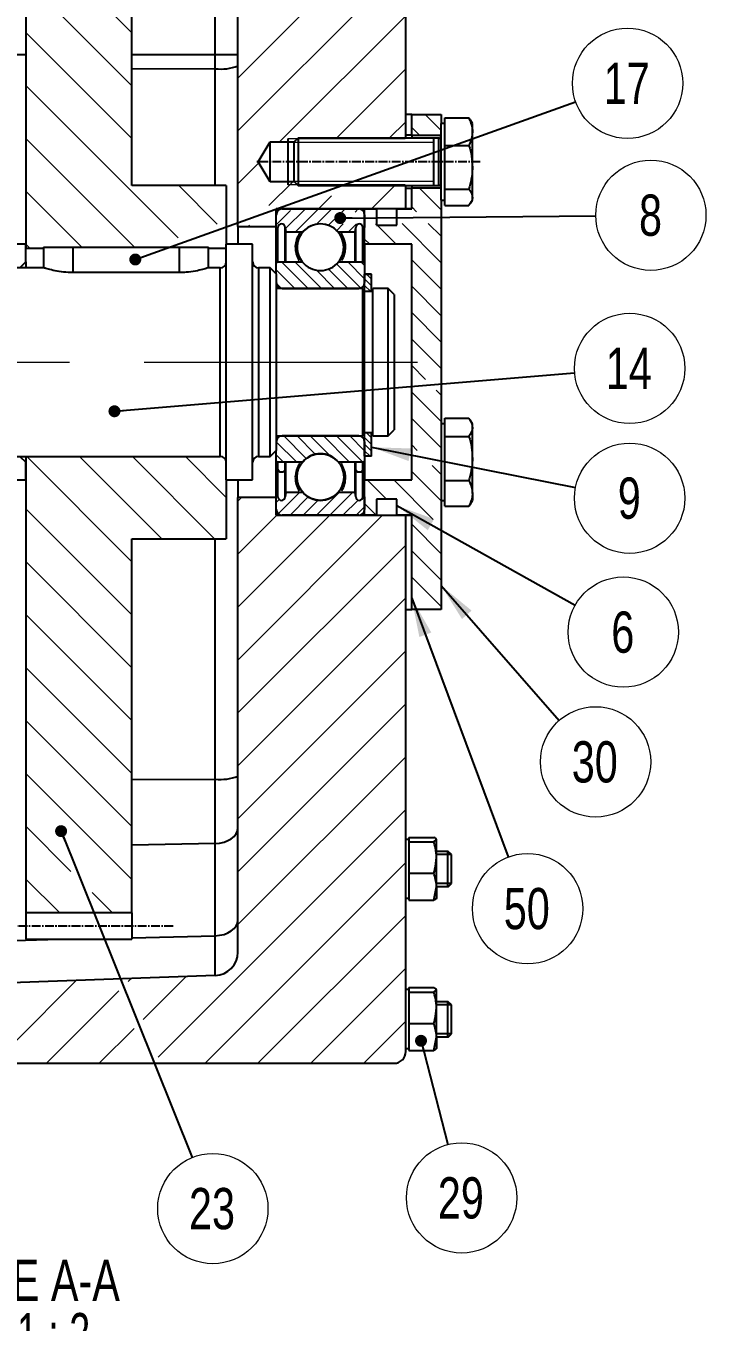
# Model space of a CAD drawing. Header units: millimetres. Extents: x 0 to 589, y 0 to 415.
# Drawn here: x 95 to 152.7, y 141.5 to 251.5 of the extents above; entities that cross this region are included whole.
import ezdxf

# ---------------------------------------------------------------- set-up
doc = ezdxf.new("R2010")
doc.units = ezdxf.units.MM
for name, pattern in [('CENTER', [10.16, 6.35, -1.27, 1.27, -1.27]), ('CENTERX2', [20.32, 12.7, -2.54, 2.54, -2.54]), ('CENTRO2', [1.125, 0.75, -0.125, 0.125, -0.125])]:
    doc.linetypes.add(name, pattern=pattern)
doc.layers.add('Assi', color=7, linetype='CENTER')
doc.styles.add('SLDTEXTSTYLE0', font='TXT', dxfattribs={"width": 0.75})
doc.styles.add('SLDTEXTSTYLE2', font='TXT', dxfattribs={"width": 0.681818})
doc.dimstyles.new('SLDDIMSTYLE0', dxfattribs={"dimtxt": 0.18, "dimasz": 1.016, "dimexe": 0, "dimexo": 0.0625, "dimgap": 0, "dimtad": 0, "dimtih": 1, "dimtoh": 1, "dimdec": 0, "dimrnd": 1e-09, "dimzin": 0, "dimdsep": 46, "dimtxsty": 'Standard', "dimblk1": 'DOT', "dimblk2": 'DOT', "dimsah": 1, "dimcen": 0.09, "dimadec": 0, "dimazin": 0, "dimtfac": 1.016, "dimtdec": 0, "dimtofl": 0, "dimtmove": 0, "dimatfit": 3, "dimldrblk": 'DOT', "dimfxl": 1, "dimfrac": 2, "dimtolj": 1, "dimtzin": 0, "dimarcsym": 0})
doc.dimstyles.new('SLDDIMSTYLE1', dxfattribs={"dimtxt": 0.18, "dimasz": 3.302, "dimexe": 0, "dimexo": 0.0625, "dimgap": 0, "dimtad": 0, "dimtih": 1, "dimtoh": 1, "dimdec": 0, "dimrnd": 1e-09, "dimzin": 0, "dimdsep": 46, "dimtxsty": 'Standard', "dimsah": 1, "dimcen": 0.09, "dimadec": 0, "dimazin": 0, "dimtfac": 3.302, "dimtdec": 0, "dimtofl": 0, "dimtmove": 0, "dimatfit": 3, "dimfxl": 1, "dimfrac": 2, "dimtolj": 1, "dimtzin": 0, "dimarcsym": 0})

# ---------------------------------------------------------------- blocks, each defined once
blk = doc.blocks.new('SW_HATCH_0')
at = {"color": 0, "linetype": 'Continuous', "lineweight": 18}
for p, q in [((55.68, 29.62), (41.43, 15.37)), ((23.43, 28.21), (32.43, 19.21)), ((55.68, 25.13), (41.43, 10.88)), ((23.43, 23.72), (32.43, 14.72)), ((55.68, 20.64), (45, 9.97)), ((23.43, 19.23), (32.43, 10.23)), ((55.68, 16.15), (49.79, 10.27)), ((23.43, 14.74), (36.36, 1.8)), ((57.33, 12.27), (58.68, 10.92)), ((55.68, 11.66), (54.28, 10.27)), ((56.18, 11.17), (56.84, 10.52)), ((23.43, 10.25), (32.66, 1.02)), ((43.21, 8.18), (41.43, 6.39)), ((23.43, 5.76), (28.17, 1.02)), ((36.39, 6.27), (39.68, 2.98)), ((46.09, 6.57), (44.06, 4.54)), ((54.77, 6.27), (52.77, 4.27)), ((56.85, 6.02), (58.68, 4.18)), ((49.38, 5.37), (48.28, 4.27)), ((56.18, 4.44), (56.59, 4.02)), ((45.9, 4.13), (44.68, 2.91)), ((47.16, 4.27), (45.45, 2.56)), ((48.28, 4.27), (46.33, 2.32)), ((49.4, 4.27), (48.11, 2.97)), ((50.1, 3.84), (49.13, 2.87)), ((50.53, 4.27), (50.25, 3.99)), ((51.65, 4.27), (51.38, 3.99)), ((42.42, 2.89), (42.29, 2.77)), ((50.37, 2.99), (49.82, 2.43)), ((51.5, 2.99), (50.82, 2.32)), ((53.12, 3), (53.18, 2.95)), ((53.24, 2.89), (54.86, 1.27)), ((55.36, 3.02), (58.68, -0.31)), ((57.59, 3.03), (58.68, 1.94)), ((23.43, 1.27), (23.78, 0.92)), ((52.18, 1.7), (52.62, 1.27)), ((37.15, 1.02), (37.15, 1.02)), ((44.68, -0.9), (46.26, -2.48)), ((45.14, -0.23), (47.39, -2.48)), ((46.26, -0.23), (48.51, -2.48)), ((48.09, -0.94), (49.63, -2.48)), ((49.12, -0.85), (50.75, -2.48)), ((49.81, -0.41), (51.85, -2.46)), ((50.75, -0.23), (52.18, -1.67)), ((51.87, -0.23), (52.18, -0.54)), ((56.18, -0.05), (58.68, -2.55)), ((44.68, -2.03), (45.14, -2.48)), ((52.18, -1.67), (52.78, -2.27)), ((52.35, -1.27), (52.78, -1.7)), ((52.18, -2.23), (52.71, -2.76)), ((56.18, -2.3), (58.68, -4.8)), ((56.18, -4.54), (58.68, -7.04)), ((56.18, -6.79), (58.68, -9.29)), ((56.18, -9.03), (57.34, -10.2)), ((56.2, -11.3), (58.68, -13.78)), ((58.27, -11.12), (58.68, -11.53)), ((56.18, -13.52), (58.68, -16.02)), ((45.29, -14.98), (47.22, -16.91)), ((46.42, -14.98), (47.98, -16.55)), ((47.54, -14.98), (49.22, -16.66)), ((48.66, -14.98), (50.91, -17.23)), ((49.78, -14.98), (52.03, -17.23)), ((50.91, -14.98), (52.18, -16.26)), ((52.18, -15.14), (52.78, -15.74)), ((52.31, -14.71), (52.78, -15.17)), ((44.68, -15.49), (46.42, -17.23)), ((52.18, -15.7), (52.72, -16.24)), ((52.18, -16.26), (52.65, -16.73)), ((56.18, -15.77), (56.64, -16.23)), ((23.47, -16.73), (32.43, -25.69)), ((27.96, -16.73), (34.96, -23.73)), ((32.45, -16.73), (39.45, -23.73)), ((36.94, -16.73), (40.43, -20.22)), ((44.68, -16.62), (45.3, -17.23)), ((57.91, -17.5), (58.68, -18.27)), ((56.18, -18.01), (58.68, -20.51)), ((46.68, -19.78), (44.85, -21.61)), ((45.56, -19.78), (45.48, -19.86)), ((50.05, -19.78), (48.1, -21.73)), ((51.17, -19.78), (49.22, -21.73)), ((52.41, -18.73), (54.04, -20.36)), ((54.66, -18.73), (58.01, -22.09)), ((41.74, -20.23), (41.43, -20.55)), ((44.94, -20.4), (44.68, -20.66)), ((47.4, -20.18), (45.85, -21.73)), ((48.25, -20.46), (46.98, -21.73)), ((51.63, -20.45), (50.34, -21.73)), ((52.18, -20.75), (53.17, -21.73)), ((23.43, -21.18), (32.43, -30.18)), ((44.73, -21.73), (41.43, -25.04)), ((49.22, -21.73), (41.43, -29.53)), ((53.71, -21.73), (41.43, -34.02)), ((52.18, -21.02), (51.47, -21.73)), ((56.18, -22.5), (58.68, -25)), ((55.68, -24.26), (41.43, -38.51)), ((56.18, -24.75), (58.68, -27.25)), ((23.43, -25.67), (32.43, -34.67)), ((56.18, -26.99), (58.68, -29.49)), ((55.68, -28.75), (41.43, -43)), ((23.43, -30.16), (32.43, -39.16)), ((55.68, -33.24), (41.43, -47.49)), ((23.43, -34.65), (32.43, -43.65)), ((55.68, -37.73), (41.43, -51.98)), ((23.43, -39.15), (32.43, -48.15)), ((55.68, -42.22), (41.43, -56.47)), ((23.43, -43.64), (32.43, -52.64)), ((55.68, -46.71), (34.67, -67.71)), ((23.43, -48.13), (27.25, -51.95)), ((55.68, -51.2), (38.64, -68.23)), ((23.43, -52.62), (26.3, -55.48)), ((29.06, -53.75), (30.79, -55.48)), ((55.68, -55.69), (43.13, -68.23)), ((55.68, -60.18), (47.62, -68.23)), ((27.7, -61.21), (22.51, -66.41)), ((32.36, -61.05), (32.1, -61.31)), ((37.01, -60.89), (33.39, -64.51)), ((31.33, -62.08), (25.17, -68.23)), ((55.68, -64.67), (52.11, -68.23)), ((32.62, -65.28), (29.66, -68.23))]:
    blk.add_line(p, q, dxfattribs=at)
blk = doc.blocks.new('SW_NOTE_0_2')
at = {"color": 0, "linetype": 'Continuous', "lineweight": 0, "char_height": 3.5, "attachment_point": 2}
for s, insert, style in [('SEZIONE A-A', (13.67, 4.51), 'SLDTEXTSTYLE0'), ('SCALA 1 : 2', (13.49, -0.01), 'SLDTEXTSTYLE2')]:
    blk.add_mtext(s, dxfattribs=dict(at, insert=insert, style=style))
blk = doc.blocks.new('SW_NOTE_0_21')
at = {"color": 0, "linetype": 'Continuous', "lineweight": 0}
blk.add_circle((1.75, -4.34), 4.68, dxfattribs=at)
at = {"color": 0, "linetype": 'Continuous', "lineweight": 0, "insert": (1.68, -2.59), "char_height": 3.5, "attachment_point": 2, "style": 'SLDTEXTSTYLE0'}
blk.add_mtext('23', dxfattribs=at)
blk = doc.blocks.new('_Dot')
at = {"color": 0, "linetype": 'ByBlock', "lineweight": -2}
blk.add_line((-0.5, 0), (-1, 0), dxfattribs=at)
at = {"color": 0, "linetype": 'ByBlock', "const_width": 0.5}
blk.add_lwpolyline([(-0.25, 0, 1), (0.25, 0, 1)], format="xyb", close=True, dxfattribs=at)
blk = doc.blocks.new('SW_NOTE_0_22')
at = {"color": 0, "linetype": 'Continuous', "lineweight": 0}
blk.add_circle((1.17, -4.53), 4.68, dxfattribs=at)
at = {"color": 0, "linetype": 'Continuous', "lineweight": 0, "insert": (1.1, -2.78), "char_height": 3.5, "attachment_point": 2, "style": 'SLDTEXTSTYLE0'}
blk.add_mtext('29', dxfattribs=at)
blk = doc.blocks.new('SW_NOTE_0_23')
at = {"color": 0, "linetype": 'Continuous', "lineweight": 0}
blk.add_circle((3.08, -3.52), 4.68, dxfattribs=at)
at = {"color": 0, "linetype": 'Continuous', "lineweight": 0, "insert": (3.01, -1.77), "char_height": 3.5, "attachment_point": 2, "style": 'SLDTEXTSTYLE0'}
blk.add_mtext('30', dxfattribs=at)
blk = doc.blocks.new('SW_NOTE_0_25')
at = {"color": 0, "linetype": 'Continuous', "lineweight": 0}
blk.add_circle((4.68, 0.04), 4.68, dxfattribs=at)
at = {"color": 0, "linetype": 'Continuous', "lineweight": 0, "insert": (4.65, 1.8), "char_height": 3.5, "attachment_point": 2, "style": 'SLDTEXTSTYLE0'}
blk.add_mtext('8', dxfattribs=at)
blk = doc.blocks.new('SW_NOTE_0_26')
at = {"color": 0, "linetype": 'Continuous', "lineweight": 0}
blk.add_circle((4.09, -2.28), 4.68, dxfattribs=at)
at = {"color": 0, "linetype": 'Continuous', "lineweight": 0, "insert": (4.05, -0.53), "char_height": 3.5, "attachment_point": 2, "style": 'SLDTEXTSTYLE0'}
blk.add_mtext('6', dxfattribs=at)
blk = doc.blocks.new('SW_NOTE_0_27')
at = {"color": 0, "linetype": 'Continuous', "lineweight": 0}
blk.add_circle((4.59, -0.91), 4.68, dxfattribs=at)
at = {"color": 0, "linetype": 'Continuous', "lineweight": 0, "insert": (4.56, 0.85), "char_height": 3.5, "attachment_point": 2, "style": 'SLDTEXTSTYLE0'}
blk.add_mtext('9', dxfattribs=at)
blk = doc.blocks.new('SW_NOTE_0_28')
at = {"color": 0, "linetype": 'Continuous', "lineweight": 0}
blk.add_circle((4.41, 1.58), 4.68, dxfattribs=at)
at = {"color": 0, "linetype": 'Continuous', "lineweight": 0, "insert": (4.34, 3.33), "char_height": 3.5, "attachment_point": 2, "style": 'SLDTEXTSTYLE0'}
blk.add_mtext('17', dxfattribs=at)
blk = doc.blocks.new('SW_NOTE_0_35')
at = {"color": 0, "linetype": 'Continuous', "lineweight": 0}
blk.add_circle((4.67, 0.39), 4.68, dxfattribs=at)
at = {"color": 0, "linetype": 'Continuous', "lineweight": 0, "insert": (4.6, 2.14), "char_height": 3.5, "attachment_point": 2, "style": 'SLDTEXTSTYLE0'}
blk.add_mtext('14', dxfattribs=at)
blk = doc.blocks.new('SW_NOTE_0_36')
at = {"color": 0, "linetype": 'Continuous', "lineweight": 0}
blk.add_circle((1.64, -4.39), 4.68, dxfattribs=at)
at = {"color": 0, "linetype": 'Continuous', "lineweight": 0, "insert": (1.57, -2.63), "char_height": 3.5, "attachment_point": 2, "style": 'SLDTEXTSTYLE0'}
blk.add_mtext('50', dxfattribs=at)
blk = doc.blocks.new('*U70')
at = {"layer": 'Assi', "color": 0, "linetype": 'CENTRO2', "transparency": 16777216}
blk.add_line((9.477375, 0), (-9.477375, 0), dxfattribs=at)
blk = doc.blocks.new('*U76')
at = {"layer": 'Assi', "color": 0, "linetype": 'CENTRO2', "transparency": 16777216}
blk.add_line((8, 0), (-8, 0), dxfattribs=at)

msp = doc.modelspace()

# ---------------------------------------------------------------- linework, layer by layer
at = {"color": 8, "linetype": 'Continuous', "lineweight": 25}
for p, q in [((111.03, 249.06), (111.03, 276.7)), ((93.96, 249.06), (94.96, 249.06)), ((103.96, 249.06), (111.03, 249.06)), ((111.03, 247.85), (103.96, 247.82)), ((111.03, 237.95), (111.03, 247.85)), ((130.01, 241.52), (130.01, 241.95)), ((130.01, 237.95), (130.01, 241.52)), ((98.96, 232.7), (98.96, 230.55)), ((107.96, 232.7), (107.96, 230.55)), ((111.46, 214.95), (111.46, 230.95)), ((114.71, 230.95), (114.71, 214.95)), ((111.03, 187.57), (111.03, 207.95)), ((103.96, 187.54), (111.03, 187.57)), ((111.03, 182.11), (103.96, 181.95)), ((93.96, 173.88), (97.79, 173.97)), ((103.96, 174.11), (111.03, 174.28))]:
    msp.add_line(p, q, dxfattribs=at)
at = {"color": 7, "linetype": 'Continuous', "lineweight": 25}
for p, q in [((112.96, 234.45), (112.96, 273.2)), ((127.21, 241.97), (127.21, 271.7)), ((94.96, 269.7), (94.96, 232.6)), ((103.96, 237.95), (103.96, 269.7)), ((111.03, 247.85), (111.03, 249.06)), ((111.03, 249.06), (112.96, 249.06)), ((127.21, 242.2), (127.21, 243.95)), ((127.71, 243.95), (127.21, 243.95)), ((127.71, 242.2), (127.71, 243.95)), ((127.71, 243.95), (130.21, 243.95)), ((130.21, 243.95), (130.21, 243.2)), ((130.51, 243.2), (130.21, 243.2)), ((130.21, 242.5), (130.21, 243.2)), ((130.51, 242.5), (130.51, 243.67)), ((130.51, 243.67), (132.57, 243.67)), ((132.67, 243.45), (132.57, 243.67)), ((132.86, 243.2), (132.71, 243.47)), ((132.86, 242.5), (132.86, 243.2)), ((127.71, 242.2), (127.21, 242.2)), ((127.71, 242.2), (127.71, 241.95)), ((127.71, 242.2), (130.21, 242.2)), ((130.21, 236.7), (130.21, 242.5)), ((130.51, 241.33), (130.51, 242.5)), ((132.86, 239.47), (132.86, 242.5)), ((114.69, 239.95), (115.71, 241.65)), ((115.71, 241.65), (117.76, 241.65)), ((115.71, 238.25), (115.71, 241.65)), ((117.21, 241.9), (117.21, 238)), ((118.06, 241.95), (117.71, 241.61)), ((117.71, 241.61), (117.71, 238.3)), ((130.01, 241.95), (118.06, 241.95)), ((118.06, 241.95), (118.06, 237.95)), ((127.2, 241.95), (127.21, 241.97)), ((127.21, 241.95), (127.21, 241.97)), ((129.59, 237.95), (129.59, 241.95)), ((130.51, 239.47), (130.51, 241.33)), ((130.51, 241.33), (132.57, 241.33)), ((115.71, 238.25), (114.69, 239.95)), ((130.51, 237.62), (130.51, 239.47)), ((132.86, 236.93), (132.86, 239.47)), ((111.96, 237.95), (103.96, 237.95)), ((111.96, 237.95), (111.96, 232.95)), ((117.76, 238.25), (115.71, 238.25)), ((117.71, 238.3), (118.06, 237.95)), ((118.06, 237.95), (130.01, 237.95)), ((127.21, 237.94), (127.2, 237.95)), ((127.21, 237.94), (127.21, 237.95)), ((127.21, 235.95), (127.21, 237.94)), ((127.21, 235.95), (127.21, 237.7)), ((127.21, 237.7), (127.71, 237.7)), ((127.71, 237.95), (127.71, 237.7)), ((127.71, 235.95), (127.71, 237.7)), ((130.21, 237.7), (127.71, 237.7)), ((130.51, 237.62), (132.57, 237.62)), ((130.51, 236.93), (130.51, 237.62)), ((130.21, 236.7), (130.51, 236.7)), ((130.21, 236.7), (130.21, 201.95)), ((130.51, 236.24), (130.51, 236.93)), ((132.71, 236.44), (132.86, 236.7)), ((132.86, 236.7), (132.86, 236.93)), ((127.21, 235.95), (116.21, 235.95)), ((116.21, 234.45), (116.21, 235.95)), ((116.21, 234.38), (116.21, 235.45)), ((116.71, 235.95), (123.21, 235.95)), ((123.71, 232.95), (123.71, 235.95)), ((123.71, 235.95), (124.71, 235.95)), ((123.71, 235.45), (123.71, 234.38)), ((124.71, 235.95), (124.71, 234.58)), ((126.46, 234.58), (126.46, 235.95)), ((126.46, 235.95), (127.71, 235.95)), ((127.71, 235.95), (127.21, 235.95)), ((130.51, 236.24), (132.57, 236.24)), ((112.96, 234.45), (116.21, 234.45)), ((112.96, 234.45), (112.96, 232.95)), ((116.21, 234.38), (116.36, 234.38)), ((116.21, 231.35), (116.21, 234.38)), ((116.36, 231.45), (116.36, 234.38)), ((116.96, 231.45), (116.96, 234.38)), ((116.96, 234.38), (117.03, 234)), ((122.9, 234), (122.96, 234.38)), ((123.56, 234.38), (123.71, 234.38)), ((123.56, 231.45), (123.56, 234.38)), ((124.71, 234.58), (126.46, 234.58)), ((117.03, 234), (118.47, 234)), ((117.03, 231.45), (117.03, 234)), ((118.47, 234), (118.47, 234)), ((121.46, 234), (122.9, 234)), ((121.46, 234), (121.46, 234)), ((122.9, 231.45), (122.9, 234)), ((94.96, 232.95), (90.96, 232.95)), ((94.96, 231.45), (94.96, 232.95)), ((96.46, 232.6), (94.96, 232.6)), ((96.46, 232.7), (96.46, 230.95)), ((96.46, 232.7), (98.96, 232.7)), ((98.96, 232.7), (107.96, 232.7)), ((107.96, 232.7), (110.46, 232.7)), ((110.46, 230.95), (110.46, 232.7)), ((111.96, 232.6), (110.46, 232.6)), ((114.21, 232.95), (111.96, 232.95)), ((111.96, 212.95), (111.96, 232.95)), ((114.21, 212.95), (114.21, 232.95)), ((127.71, 232.95), (123.71, 232.95)), ((123.71, 232.95), (123.71, 231.35)), ((127.71, 212.95), (127.71, 232.95)), ((94.96, 231.45), (94.46, 230.95)), ((94.96, 231.45), (94.96, 231.08)), ((94.96, 231.08), (94.96, 230.95)), ((116.21, 230.45), (116.21, 231.35)), ((116.31, 231.45), (118.42, 231.45)), ((121.51, 231.45), (123.61, 231.45)), ((123.71, 231.35), (123.71, 229.7)), ((96.46, 230.95), (90.46, 230.95)), ((107.96, 230.55), (98.96, 230.55)), ((111.46, 230.95), (110.46, 230.95)), ((115.71, 230.95), (114.71, 230.95)), ((116.21, 230.45), (115.71, 230.95)), ((115.71, 214.95), (115.71, 230.95)), ((116.21, 230.45), (116.21, 215.45)), ((124.31, 230.42), (123.71, 230.42)), ((123.71, 230.42), (124.31, 230.42)), ((123.71, 228.93), (123.71, 230.42)), ((124.31, 230.42), (124.31, 230.42)), ((124.31, 228.93), (124.31, 230.42)), ((123.56, 229.2), (116.21, 229.2)), ((116.71, 229.2), (123.21, 229.2)), ((123.71, 228.93), (123.56, 229.2)), ((123.56, 216.7), (123.56, 229.2)), ((124.41, 228.93), (123.71, 228.93)), ((124.31, 228.93), (123.71, 228.93)), ((123.71, 216.98), (123.71, 228.93)), ((125.71, 229.2), (124.41, 229.2)), ((124.41, 216.7), (124.41, 229.2)), ((126.21, 228.7), (125.71, 229.2)), ((125.71, 216.7), (125.71, 229.2)), ((126.21, 228.7), (126.21, 217.2)), ((130.51, 217.41), (130.51, 218.19)), ((130.51, 218.19), (132.57, 218.19)), ((132.86, 217.7), (132.68, 218.03)), ((116.21, 216.7), (123.56, 216.7)), ((123.21, 216.7), (116.71, 216.7)), ((123.56, 216.7), (123.71, 216.98)), ((123.71, 216.98), (124.41, 216.98)), ((123.71, 216.98), (124.31, 216.98)), ((123.71, 214.96), (123.71, 216.98)), ((124.31, 214.96), (124.31, 216.98)), ((124.41, 216.7), (125.71, 216.7)), ((125.71, 216.7), (126.21, 217.2)), ((130.51, 217.7), (130.21, 217.7)), ((130.51, 216.64), (130.51, 217.41)), ((132.86, 217.41), (132.86, 217.7)), ((132.86, 214.77), (132.86, 217.41)), ((123.71, 216.2), (123.71, 214.55)), ((130.51, 214.77), (130.51, 216.64)), ((130.51, 216.64), (132.57, 216.64)), ((72.21, 214.95), (111.46, 214.95)), ((94.46, 214.95), (94.96, 214.45)), ((94.96, 214.95), (111.46, 214.95)), ((94.96, 214.95), (94.96, 176.21)), ((114.71, 214.95), (115.71, 214.95)), ((115.71, 214.95), (116.21, 215.45)), ((116.21, 214.55), (116.21, 215.45)), ((116.21, 211.52), (116.21, 214.55)), ((124.31, 214.96), (123.71, 214.96)), ((123.71, 214.55), (123.71, 212.95)), ((130.51, 212.9), (130.51, 214.77)), ((132.86, 211.81), (132.86, 214.77)), ((94.96, 212.95), (94.96, 214.45)), ((118.42, 214.45), (116.31, 214.45)), ((116.36, 213.84), (116.36, 214.45)), ((116.36, 211.52), (116.36, 213.84)), ((116.96, 213.84), (116.96, 214.45)), ((117.03, 211.9), (117.03, 214.45)), ((123.61, 214.45), (121.51, 214.45)), ((122.9, 211.9), (122.9, 214.45)), ((122.96, 213.84), (122.96, 214.45)), ((122.96, 211.52), (122.96, 213.84)), ((123.56, 213.84), (123.56, 214.45)), ((123.56, 211.52), (123.56, 213.84)), ((90.96, 212.95), (94.96, 212.95)), ((111.96, 212.95), (114.21, 212.95)), ((111.96, 212.95), (111.96, 207.95)), ((112.96, 212.95), (112.96, 211.45)), ((123.71, 212.95), (127.71, 212.95)), ((123.71, 209.95), (123.71, 212.95)), ((130.51, 212.9), (132.57, 212.9)), ((130.51, 211.81), (130.51, 212.9)), ((112.96, 172.89), (112.96, 211.45)), ((116.21, 211.45), (112.96, 211.45)), ((116.36, 211.52), (116.21, 211.52)), ((116.21, 210.45), (116.21, 211.52)), ((116.21, 209.95), (116.21, 211.45)), ((117.03, 211.9), (116.96, 211.52)), ((118.47, 211.9), (117.03, 211.9)), ((122.9, 211.9), (121.46, 211.9)), ((122.96, 211.52), (122.9, 211.9)), ((123.71, 211.52), (123.56, 211.52)), ((123.71, 211.52), (123.71, 210.45)), ((126.46, 211.33), (124.71, 211.33)), ((124.71, 211.33), (124.71, 209.95)), ((126.46, 209.95), (126.46, 211.33)), ((130.21, 211.2), (130.51, 211.2)), ((130.51, 210.72), (130.51, 211.81)), ((132.68, 210.88), (132.86, 211.2)), ((132.86, 211.81), (132.86, 211.2)), ((130.51, 210.72), (132.57, 210.72)), ((132.57, 210.72), (132.67, 210.89)), ((116.21, 209.95), (127.21, 209.95)), ((123.21, 209.95), (116.71, 209.95)), ((124.71, 209.95), (123.71, 209.95)), ((127.71, 209.95), (126.46, 209.95)), ((127.21, 209.95), (127.71, 209.95)), ((127.21, 201.95), (127.21, 209.95)), ((127.21, 164.45), (127.21, 209.95)), ((127.71, 201.95), (127.71, 209.95)), ((103.96, 207.95), (111.96, 207.95)), ((103.96, 176.21), (103.96, 207.95)), ((127.21, 201.95), (127.71, 201.95)), ((130.21, 201.95), (127.71, 201.95)), ((111.03, 182.11), (111.03, 187.57)), ((127.46, 182.62), (127.46, 182.43)), ((127.46, 182.62), (129.59, 182.62)), ((111.03, 174.28), (111.03, 182.11)), ((127.46, 182.45), (127.21, 182.45)), ((127.46, 182.43), (127.46, 182.25)), ((127.46, 182.25), (127.46, 180.91)), ((127.46, 182.25), (129.59, 182.25)), ((129.59, 182.25), (129.81, 182.43)), ((129.81, 180.91), (129.81, 182.43)), ((127.46, 180.91), (127.46, 179.58)), ((129.81, 178.43), (129.81, 180.91)), ((131.08, 181.16), (130.8, 181.43)), ((131.08, 179), (131.08, 181.16)), ((127.46, 179.58), (127.46, 178.43)), ((127.46, 179.58), (129.59, 179.58)), ((127.46, 178.43), (127.46, 177.29)), ((129.59, 177.29), (129.81, 178.43)), ((129.81, 178.43), (129.81, 177.45)), ((130.8, 178.43), (131.08, 178.71)), ((131.08, 178.71), (131.08, 179)), ((127.21, 177.45), (127.46, 177.45)), ((127.46, 177.29), (129.59, 177.29)), ((103.96, 176.21), (94.96, 176.21)), ((94.96, 176.21), (94.96, 173.97)), ((103.96, 176.21), (103.96, 173.97)), ((94.96, 173.97), (103.96, 173.97)), ((111.03, 170.89), (111.03, 174.28)), ((111.03, 170.89), (93.71, 170.28)), ((127.46, 169.7), (127.21, 169.7)), ((127.46, 169.87), (127.46, 169.68)), ((127.46, 169.87), (129.59, 169.87)), ((127.46, 169.68), (127.46, 169.5)), ((127.46, 169.5), (127.46, 168.16)), ((127.46, 169.5), (129.59, 169.5)), ((129.59, 169.5), (129.81, 169.68)), ((129.81, 168.16), (129.81, 169.68)), ((131.08, 168.41), (130.8, 168.68)), ((131.08, 166.25), (131.08, 168.41)), ((127.46, 168.16), (127.46, 166.83)), ((129.81, 165.68), (129.81, 168.16)), ((127.46, 166.83), (127.46, 165.68)), ((127.46, 166.83), (129.59, 166.83)), ((131.08, 165.96), (131.08, 166.25)), ((127.46, 165.68), (127.46, 164.54)), ((129.59, 164.54), (129.81, 165.68)), ((129.81, 165.68), (129.81, 164.7)), ((130.8, 165.68), (131.08, 165.96)), ((127.21, 164.7), (127.46, 164.7)), ((127.46, 164.54), (129.59, 164.54)), ((93.71, 163.45), (126.21, 163.45))]:
    msp.add_line(p, q, dxfattribs=at)
at = {"color": 7, "linetype": 'Continuous', "lineweight": 18}
for p, q in [((127.15, 241.9), (117.21, 241.9)), ((117.71, 241.61), (129.59, 241.61)), ((127.15, 238), (117.21, 238)), ((117.71, 238.3), (129.59, 238.3))]:
    msp.add_line(p, q, dxfattribs=at)
at = {"color": 7, "linetype": 'CENTERX2', "lineweight": 18, "ltscale": 2.5}
msp.add_line((54.21, 222.95), (128.21, 222.95), dxfattribs=at)
for p, q in [((130.8, 181.43), (129.81, 181.43)), ((131.08, 181.16), (129.81, 181.16)), ((130.79, 178.43), (130.79, 181.43)), ((131.08, 178.71), (129.81, 178.71)), ((130.8, 178.43), (129.81, 178.43)), ((130.8, 168.68), (129.81, 168.68)), ((131.08, 168.41), (129.81, 168.41)), ((130.79, 165.68), (130.79, 168.68)), ((131.08, 165.96), (129.81, 165.96)), ((130.8, 165.68), (129.81, 165.68))]:
    msp.add_line(p, q)
at = {"color": 7, "linetype": 'Continuous', "lineweight": 25, "flags": 128}
for points in [[(118.38, 231.52), (118.36, 231.49), (118.33, 231.45)], [(121.6, 231.45), (121.57, 231.49), (121.55, 231.52)], [(116.96, 213.84), (116.94, 213.75), (116.88, 213.67), (116.78, 213.62), (116.66, 213.6), (116.55, 213.62), (116.45, 213.67), (116.39, 213.75), (116.36, 213.84)], [(123.56, 213.84), (123.54, 213.75), (123.48, 213.67), (123.38, 213.62), (123.26, 213.6), (123.15, 213.62), (123.05, 213.67), (122.99, 213.75), (122.96, 213.84)], [(111.03, 182.11), (111.41, 182.14), (111.78, 182.22), (112.11, 182.35), (112.4, 182.51), (112.64, 182.71), (112.82, 182.94), (112.93, 183.18), (112.96, 183.43)], [(111.03, 174.28), (111.41, 174.31), (111.78, 174.39), (112.11, 174.52), (112.4, 174.68), (112.64, 174.88), (112.82, 175.11), (112.93, 175.35), (112.96, 175.6)]]:
    msp.add_lwpolyline(points, dxfattribs=at)
msp.add_circle((119.96, 213.2), 1.98)
at = {"color": 7, "linetype": 'Continuous', "lineweight": 25}
for centre, radius, start, end in [((111.5, 251.98), 4.16, 263.5966, 290.6573), ((130.01, 242.15), 0.2, 270, 0), ((130.01, 237.75), 0.2, 0, 90), ((116.71, 235.45), 0.5, 90, 180), ((123.21, 235.45), 0.5, 360, 90), ((116.66, 234.38), 0.3, 0, 180), ((119.96, 232.7), 1.98, 0.0049, 179.9951), ((119.96, 232.7), 1.98, 40.9255, 139.0745), ((123.26, 234.38), 0.3, 0, 180), ((119.96, 232.7), 1.98, 180, 218.9984), ((119.96, 232.7), 1.98, 321.0016, 0), ((111.46, 231.45), 0.5, 270, 0), ((114.71, 231.45), 0.5, 180, 270), ((116.31, 231.35), 0.1, 90, 180), ((119.96, 232.7), 1.98, 219.0414, 320.9586), ((123.61, 231.35), 0.1, 0, 90), ((116.71, 229.7), 0.5, 180, 270), ((123.21, 229.7), 0.5, 270, 0), ((116.71, 216.2), 0.5, 90, 180), ((123.21, 216.2), 0.5, 0, 90), ((111.46, 214.45), 0.5, 0, 90), ((114.71, 214.45), 0.5, 90, 180), ((116.31, 214.55), 0.1, 180, 270), ((119.96, 213.2), 1.98, 39.0414, 140.9586), ((123.61, 214.55), 0.1, 270, 0), ((116.66, 211.52), 0.3, 180, 0), ((119.96, 213.2), 1.98, 220.9255, 319.0745), ((123.26, 211.52), 0.3, 180, 360), ((116.71, 210.45), 0.5, 180, 270), ((123.21, 210.45), 0.5, 270, 0), ((111.5, 191.7), 4.16, 263.5966, 290.6573), ((110.96, 172.89), 2, 272, 0), ((126.21, 164.45), 1, 270, 0)]:
    msp.add_arc(centre, radius, start, end, dxfattribs=at)
at = {"color": 8, "linetype": 'Continuous', "lineweight": 25}
for start, end in [(180.0006, 219.0076), (320.9924, 359.9994)]:
    msp.add_arc((119.96, 232.7), 1.98, start, end, dxfattribs=at)
at = {"color": 7, "linetype": 'Continuous', "lineweight": 25}
for points, knots in [([(132.57, 243.67), (132.69, 243.37), (132.85, 242.99), (132.86, 242.59), (132.86, 242.5)], [0, 0, 0, 0, 0.758149, 1, 1, 1, 1]), ([(132.86, 242.5), (132.83, 242.19), (132.78, 241.79), (132.61, 241.41), (132.57, 241.33)], [0, 0, 0, 0, 0.776287, 1, 1, 1, 1]), ([(132.57, 241.33), (132.66, 241.03), (132.82, 240.42), (132.85, 239.79), (132.86, 239.47)], [0, 0, 0, 0, 0.495458, 1, 1, 1, 1]), ([(132.86, 239.47), (132.86, 239.43), (132.86, 238.8), (132.71, 238.19), (132.57, 237.62)], [0, 0, 0, 0, 0.070215, 1, 1, 1, 1]), ([(132.57, 237.62), (132.66, 237.51), (132.82, 237.28), (132.85, 237.05), (132.86, 236.93)], [0, 0, 0, 0, 0.495458, 1, 1, 1, 1]), ([(132.86, 236.93), (132.86, 236.91), (132.86, 236.68), (132.71, 236.45), (132.57, 236.24)], [0, 0, 0, 0, 0.070215, 1, 1, 1, 1]), ([(122.96, 231.45), (122.96, 231.94), (122.96, 233), (122.96, 233.98), (122.96, 234.36), (122.96, 234.38), (122.96, 234.38)], [0, 0, 0, 0, 0.271421, 0.595071, 0.91872, 1, 1, 1, 1]), ([(98.96, 230.55), (98.69, 230.56), (98.15, 230.58), (97.41, 230.7), (96.84, 230.84), (96.5, 230.94), (96.5, 230.95), (96.49, 230.95)], [0, 0, 0, 0, 0.207614, 0.414975, 0.628814, 0.847392, 1, 1, 1, 1]), ([(110.46, 230.95), (110.44, 230.95), (110.39, 230.93), (109.98, 230.81), (109.37, 230.67), (108.65, 230.57), (108.17, 230.56), (107.96, 230.55)], [0, 0, 0, 0, 0.207745, 0.415269, 0.628599, 0.847104, 1, 1, 1, 1]), ([(132.57, 218.19), (132.66, 218.06), (132.82, 217.81), (132.85, 217.55), (132.86, 217.41)], [0, 0, 0, 0, 0.495458, 1, 1, 1, 1]), ([(132.86, 217.41), (132.86, 217.4), (132.86, 217.13), (132.71, 216.88), (132.57, 216.64)], [0, 0, 0, 0, 0.070215, 1, 1, 1, 1]), ([(132.57, 216.64), (132.66, 216.34), (132.82, 215.72), (132.85, 215.09), (132.86, 214.77)], [0, 0, 0, 0, 0.495458, 1, 1, 1, 1]), ([(132.86, 214.77), (132.86, 214.73), (132.86, 214.1), (132.71, 213.48), (132.57, 212.9)], [0, 0, 0, 0, 0.0702148, 1, 1, 1, 1]), ([(116.96, 211.52), (116.96, 211.56), (116.96, 211.65), (116.96, 212.37), (116.96, 213.35), (116.96, 213.84)], [0, 0, 0, 0, 0.272772, 0.636386, 1, 1, 1, 1]), ([(132.57, 212.9), (132.61, 212.82), (132.78, 212.47), (132.83, 212.1), (132.86, 211.81)], [0, 0, 0, 0, 0.2237133, 1, 1, 1, 1]), ([(132.86, 211.81), (132.86, 211.72), (132.85, 211.35), (132.69, 210.99), (132.57, 210.72)], [0, 0, 0, 0, 0.241851, 1, 1, 1, 1]), ([(129.81, 182.43), (129.81, 182.44), (129.81, 182.5), (129.7, 182.56), (129.59, 182.62)], [0, 0, 0, 0, 0.070201, 1, 1, 1, 1]), ([(129.81, 180.91), (129.81, 181.03), (129.8, 181.49), (129.68, 181.92), (129.59, 182.25)], [0, 0, 0, 0, 0.268634, 1, 1, 1, 1]), ([(129.59, 179.58), (129.62, 179.69), (129.76, 180.13), (129.79, 180.58), (129.81, 180.91)], [0, 0, 0, 0, 0.257551, 1, 1, 1, 1]), ([(129.81, 178.43), (129.81, 178.46), (129.81, 178.85), (129.7, 179.23), (129.59, 179.58)], [0, 0, 0, 0, 0.070201, 1, 1, 1, 1]), ([(129.81, 177.48), (129.81, 177.47), (129.81, 177.41), (129.7, 177.35), (129.59, 177.29)], [0, 0, 0, 0, 0.070201, 1, 1, 1, 1]), ([(129.81, 169.68), (129.81, 169.69), (129.81, 169.75), (129.7, 169.81), (129.59, 169.87)], [0, 0, 0, 0, 0.070201, 1, 1, 1, 1]), ([(129.81, 168.16), (129.81, 168.28), (129.8, 168.74), (129.68, 169.17), (129.59, 169.5)], [0, 0, 0, 0, 0.268634, 1, 1, 1, 1]), ([(129.59, 166.83), (129.62, 166.94), (129.76, 167.38), (129.79, 167.83), (129.81, 168.16)], [0, 0, 0, 0, 0.257551, 1, 1, 1, 1]), ([(129.81, 165.68), (129.81, 165.71), (129.81, 166.1), (129.7, 166.48), (129.59, 166.83)], [0, 0, 0, 0, 0.070201, 1, 1, 1, 1]), ([(129.81, 164.73), (129.81, 164.72), (129.81, 164.66), (129.7, 164.6), (129.59, 164.54)], [0, 0, 0, 0, 0.070201, 1, 1, 1, 1])]:
    msp.add_open_spline(points, degree=3, knots=knots, dxfattribs=at)
at = {"layer": 'Assi', "lineweight": 30}
for centre, start, end in [((119.96, 232.7), 145.2657, 212.0273), ((119.96, 232.7), 327.9727, 34.7343), ((119.96, 213.14), 145.2657, 212.0273), ((119.96, 213.14), 327.9727, 34.7343)]:
    msp.add_arc(centre, 2.1, start, end, dxfattribs=at)

# ---------------------------------------------------------------- block references
at = {"color": 7, "linetype": 'Continuous', "lineweight": 18}
msp.add_blockref('SW_HATCH_0', (71.53, 231.69), dxfattribs=at)
at = {"color": 7, "linetype": 'Continuous', "lineweight": 0}
for name, p in [('SW_NOTE_0_28', (141.62, 245.03)), ('SW_NOTE_0_25', (143.33, 235.37)), ('SW_NOTE_0_35', (141.54, 222.03)), ('SW_NOTE_0_27', (141.62, 212.31)), ('SW_NOTE_0_26', (141.58, 202.32)), ('SW_NOTE_0_23', (140.24, 192.55)), ('SW_NOTE_0_36', (135.91, 180.96)), ('SW_NOTE_0_22', (130.78, 156.56)), ('SW_NOTE_0_21', (109.08, 155.46)), ('SW_NOTE_0_2', (78.15, 142.27))]:
    msp.add_blockref(name, p, dxfattribs=at)
at = {"layer": 'Assi', "linetype": 'CENTRO2'}
for name, p in [('*U70', (124.04, 239.95)), ('*U76', (99.46, 175.09))]:
    msp.add_blockref(name, p, dxfattribs=at)

# ---------------------------------------------------------------- leaders
at = {"color": 7, "linetype": 'Continuous', "lineweight": 0}
for points, dimstyle in [([(104.25, 231.66), (141.62, 245.03)], 'SLDDIMSTYLE0'), ([(121.64, 235.18), (143.33, 235.37)], 'SLDDIMSTYLE0'), ([(102.48, 218.78), (141.54, 222.03)], 'SLDDIMSTYLE0'), ([(124.31, 215.73), (141.62, 212.31)], 'SLDDIMSTYLE1'), ([(126.46, 210.77), (141.58, 202.32)], 'SLDDIMSTYLE1'), ([(130.21, 203.99), (140.24, 192.55)], 'SLDDIMSTYLE1'), ([(127.71, 202.91), (135.91, 180.96)], 'SLDDIMSTYLE1'), ([(97.95, 183.15), (109.08, 155.46)], 'SLDDIMSTYLE0'), ([(128.5, 165.36), (130.78, 156.56)], 'SLDDIMSTYLE0')]:
    msp.add_leader(points, dimstyle=dimstyle, dxfattribs=at)

doc.saveas('drawing.dxf')
